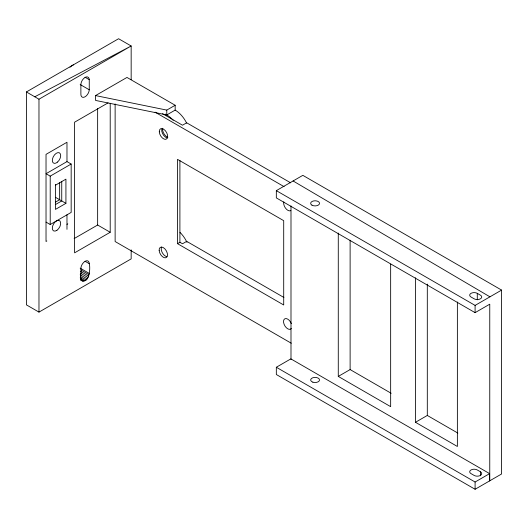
<?xml version="1.0" encoding="UTF-8"?>
<svg xmlns="http://www.w3.org/2000/svg" width="528" height="528" viewBox="0 0 528 528"><rect width="100%" height="100%" fill="white"/><g stroke="black" fill="none" stroke-linecap="round" stroke-linejoin="round"><path stroke-width="0.79" d="M89.252 79.655A5.927 3.419 -60 0 0 84.889 77.543A5.927 3.419 -60 0 0 80.883 84.896L80.883 94.136A5.927 3.419 -60 0 0 84.863 96.901A5.927 3.419 -60 0 0 89.252 89.773L89.252 79.655L85.061 77.233M80.705 280.15C89.562 284.935 90.559 268.013 89.258 263.696L85.067 261.274M131.162 249.85L131.162 258.892L38.973 312.114L26.4 304.861L26.4 91.951L118.589 38.729L131.162 45.982L131.162 79.688M26.4 91.951L38.973 99.211L131.162 45.982L34.782 96.789M173.151 120.292A20.744 11.972 60 0 0 166.782 114.939L95.542 100.419L95.542 95.581L126.971 77.438L175.164 105.257L175.164 110.101A20.744 11.972 60 0 1 186.628 123.09M108.075 102.868L74.593 122.192L74.593 252.839L110.207 232.28L110.207 103.277M71.168 164.036L66.977 161.614L46.028 173.712L50.213 176.134L71.168 164.036L71.168 212.421L50.213 224.519L46.028 222.103M95.542 95.581L166.782 110.101L175.164 105.257M165.363 114.121L166.782 114.939L175.164 110.101M55.453 185.203L65.927 179.157L65.927 203.353L55.453 209.398L55.453 184.397M55.453 202.138L59.644 199.723L59.644 182.787M55.453 204.56L61.743 200.93L61.743 181.579M66.977 224.341L67.795 223.865M46.84 240.986L46.028 241.454L46.028 154.361L66.977 142.263L66.977 161.614M74.131 238.59L97.64 225.02L110.207 232.28M177.494 243.659L283.708 304.986L283.708 220.671L177.494 159.35L177.494 243.659L179.903 242.273L182.497 243.771L186.688 241.349L283.919 297.488M489.76 480.803L489.76 304.187L475.094 312.655L276.329 197.901L276.329 190.641L302.834 175.342L501.6 290.096L501.6 473.972L475.094 489.271L276.329 374.517L276.329 367.257L290.855 358.875L489.621 473.629L489.621 480.889M338.276 233.053L338.276 376.411L350.117 369.574L391.169 393.281M276.329 190.641L475.094 305.402L501.6 290.096M415.47 277.801L415.47 422.288L427.304 415.45L457.849 433.085M276.329 367.257L475.094 482.018L489.621 473.629M290.723 182.866L186.688 122.8L182.497 125.222L162.512 113.678M477.286 293.357L480.427 295.172A4.442 2.567 0 0 1 480.427 298.802A4.442 2.567 0 0 1 474.137 298.802L470.996 296.987A4.442 2.567 0 0 1 470.996 293.357A4.442 2.567 0 0 1 477.286 293.357L477.286 299.812M155.06 112.16L284.11 186.668M80.17 84.533L89.252 89.773M55.453 197.3L65.927 203.353M291.245 343.207L115.13 241.534L115.13 103.943M338.276 376.411L390.654 406.652L390.654 264.119M415.47 422.288L457.373 446.477L457.373 301.996M480.427 471.788L477.286 469.973A4.442 2.567 0 0 0 470.996 469.973A4.442 2.567 0 0 0 470.996 473.603L474.137 475.418A4.442 2.567 0 0 0 480.427 475.418A4.442 2.567 0 0 0 480.427 471.788L480.427 475.82M80.177 268.165L89.258 273.405M80.731 269.9L89.113 274.738M80.315 271.313L88.697 276.151M80.348 273.101L88.031 277.537M80.177 274.778L87.16 278.804M80.566 276.646L86.15 279.873M80.177 277.84L85.067 280.665M80.487 279.107L83.985 281.127M80.876 280.018L82.969 281.226M293.093 180.965L489.925 296.835M82.104 280.955C79.022 277.814 81.913 272.415 80.876 268.6A5.927 3.419 -60 0 1 85.034 261.327A5.927 3.419 -60 0 1 89.258 263.696M475.094 305.402L475.094 312.655M475.094 482.018L475.094 489.271M427.304 284.104L427.304 415.45M350.117 240.227L350.117 369.574M290.994 205.907L290.994 359.482M179.903 160.413L179.903 242.273M166.782 110.101L166.782 114.939M97.64 108.339L97.64 225.02M66.977 214.784L66.977 229.357M50.213 176.134L50.213 224.519M38.973 99.211L38.973 312.114M167.211 137.907A5.927 3.419 60 0 1 161.766 129.221M290.816 210.593A5.927 3.419 60 0 1 285.76 208.441A5.927 3.419 60 0 1 283.807 201.868M291.344 328.475A5.927 3.419 60 0 1 285.021 326.113A5.927 3.419 60 0 1 285.021 318.701A5.927 3.419 60 0 1 291.344 323.638M166.947 256.634A5.927 3.419 60 0 1 162.4 252.853A5.927 3.419 60 0 1 161.581 247.091M180.002 232.393A20.744 11.972 60 0 1 186.965 242.339M167.864 137.174A5.927 3.419 60 0 1 162.736 128.284M69.986 67.228A11.854 6.844 -60 0 1 73.603 64.786M159.284 131.828A5.927 3.419 60 0 0 165.785 139.313A5.927 3.419 60 0 0 165.33 130.687A5.927 3.419 60 0 0 159.284 131.828M311.949 205.161A4.442 2.567 0 0 0 319.387 204.006A4.442 2.567 0 0 0 313.942 200.864A4.442 2.567 0 0 0 311.949 205.161M312.866 382.18A4.442 2.567 0 0 0 319.532 379.962A4.442 2.567 0 0 0 312.866 377.738A4.442 2.567 0 0 0 312.866 382.18M159.159 250.589A5.927 3.419 60 0 0 165.812 257.783A5.927 3.419 60 0 0 165 248.992A5.927 3.419 60 0 0 159.159 250.589M57.585 162.037A5.927 3.419 -60 0 0 59.466 152.856A5.927 3.419 -60 0 0 52.457 159.073A5.927 3.419 -60 0 0 57.585 162.037M56.912 230.307A5.927 3.419 -60 0 0 59.908 220.948A5.927 3.419 -60 0 0 52.688 225.931A5.927 3.419 -60 0 0 56.912 230.307"/></g></svg>
